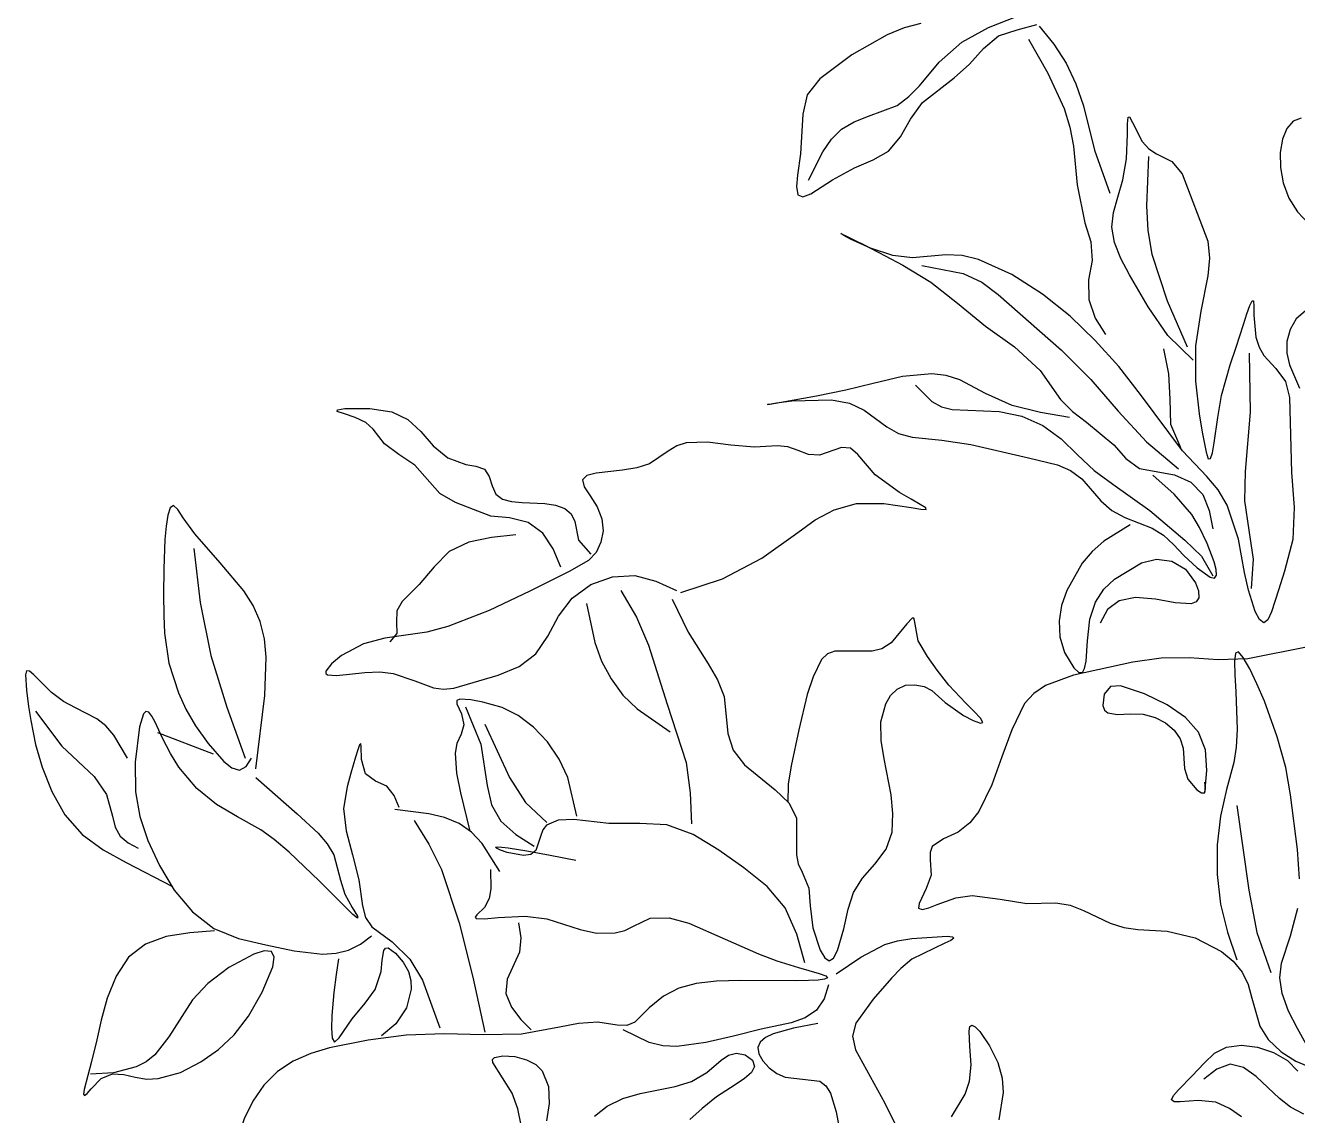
# Model space of a CAD drawing. Extents: x 550 to 4447, y 4707 to 9069.
# Drawn here: x 2002.1 to 2118.9, y 7140.2 to 7240.4 of the extents above; entities that cross this region are included whole.
import ezdxf

# ---------------------------------------------------------------- set-up
doc = ezdxf.new("R2010")
doc.units = 0
doc.header["$MEASUREMENT"] = 0
doc.layers.get('0').update_dxf_attribs({"linetype": 'CONTINUOUS'})
doc.layers.add('3', color=3, linetype='CONTINUOUS')
doc.layers.add('7', color=7, linetype='CONTINUOUS')
doc.styles.add('STYLE1', font='syastro.shx')

# ---------------------------------------------------------------- blocks, each defined once
blk = doc.blocks.new('010')
at = {"layer": '3', "extrusion": (0, 0, -1)}
for p, q in [((4841.38, 4199.54), (4839.96, 4197.71)), ((4853.18, 4196.85), (4856.83, 4199.66)), ((4867.55, 4200.22), (4869.43, 4196.15)), ((4851.63, 4197.51), (4852.82, 4198.76)), ((4870.8, 4198.96), (4871.67, 4196.46)), ((4839.96, 4197.71), (4839.43, 4195.49)), ((4850.26, 4196.51), (4851.63, 4197.51)), ((4851.81, 4194.94), (4853.18, 4196.85)), ((4839.43, 4195.49), (4839.19, 4190.94)), ((4845.35, 4194.63), (4846.98, 4195.25)), ((4846.98, 4195.25), (4850.26, 4196.51)), ((4869.43, 4196.15), (4870.1, 4194.02)), ((4871.67, 4196.46), (4872.92, 4191.36)), ((4876.78, 4195.14), (4876.95, 4195.2)), ((4876.95, 4195.2), (4877.27, 4194.55)), ((4842.72, 4192.61), (4843.9, 4193.78)), ((4843.9, 4193.78), (4845.35, 4194.63)), ((4850.64, 4192.88), (4851.81, 4194.94)), ((4870.1, 4194.02), (4870.5, 4191.84)), ((4876.71, 4193.2), (4876.72, 4194.39)), ((4876.72, 4194.39), (4876.78, 4195.14)), ((4877.27, 4194.55), (4878.38, 4192.37)), ((4841.73, 4191.19), (4842.72, 4192.61)), ((4849.29, 4191.24), (4850.64, 4192.88)), ((4876.61, 4190.37), (4876.71, 4193.2)), ((4878.38, 4192.37), (4879.17, 4191.52)), ((4839.19, 4190.94), (4838.83, 4188.51)), ((4840.11, 4187.92), (4841.73, 4191.19)), ((4847.53, 4190.24), (4849.29, 4191.24)), ((4870.5, 4191.84), (4870.94, 4187.4)), ((4872.92, 4191.36), (4874.68, 4186.42)), ((4879.17, 4191.52), (4880.06, 4190.94)), ((4880.06, 4190.94), (4881.79, 4190.05)), ((4842.86, 4187.97), (4845.36, 4189.34)), ((4845.36, 4189.34), (4847.53, 4190.24)), ((4876.19, 4187.95), (4876.61, 4190.37)), ((4881.79, 4190.05), (4882.98, 4188.64)), ((4838.83, 4188.51), (4838.71, 4187.18)), ((4840.38, 4186.36), (4842.86, 4187.97)), ((4875.61, 4185.95), (4876.19, 4187.95)), ((4882.98, 4188.64), (4885.95, 4180.92)), ((4838.71, 4187.18), (4838.86, 4186.23)), ((4870.94, 4187.4), (4871.8, 4183.01)), ((4838.86, 4186.23), (4839.44, 4185.99)), ((4839.44, 4185.99), (4840.38, 4186.36)), ((4875.11, 4184.2), (4875.61, 4185.95)), ((4874.92, 4182.53), (4875.11, 4184.2)), ((4871.8, 4183.01), (4872.5, 4180.85)), ((4875.21, 4180.77), (4874.92, 4182.53)), ((4844.17, 4181.55), (4843.79, 4181.78)), ((4843.79, 4181.78), (4843.89, 4181.76)), ((4843.89, 4181.76), (4844.46, 4181.49)), ((4844.93, 4181.15), (4844.17, 4181.55)), ((4844.46, 4181.49), (4845.36, 4181.04)), ((4847.21, 4180.1), (4844.93, 4181.15)), ((4845.36, 4181.04), (4846.48, 4180.48)), ((4872.5, 4180.85), (4872.67, 4178.68)), ((4875.95, 4178.93), (4875.21, 4180.77)), ((4885.95, 4180.92), (4886.13, 4178.97)), ((4846.48, 4180.48), (4848.88, 4179.25)), ((4849.78, 4179.26), (4847.21, 4180.1)), ((4848.88, 4179.25), (4850.92, 4178.18)), ((4852.04, 4179.02), (4849.78, 4179.26)), ((4855.87, 4179.34), (4852.04, 4179.02)), ((4857.72, 4179.27), (4855.87, 4179.34)), ((4859.62, 4178.82), (4857.72, 4179.27)), ((4850.92, 4178.18), (4854.15, 4176.22)), ((4853.1, 4178.12), (4857.86, 4177.21)), ((4863.42, 4177.11), (4859.62, 4178.82)), ((4872.67, 4178.68), (4872.24, 4176.48)), ((4876.94, 4177.05), (4875.95, 4178.93)), ((4886.13, 4178.97), (4885.94, 4176.93)), ((4854.15, 4176.22), (4857.18, 4173.79)), ((4857.86, 4177.21), (4859.99, 4176.23)), ((4859.99, 4176.23), (4861.88, 4174.8)), ((4866.96, 4174.82), (4863.42, 4177.11)), ((4872.24, 4176.48), (4872.29, 4174.22)), ((4879.09, 4173.37), (4876.94, 4177.05)), ((4885.94, 4176.93), (4885.12, 4172.88)), ((4861.88, 4174.8), (4869.12, 4168.4)), ((4870.13, 4172.29), (4866.96, 4174.82)), ((4857.18, 4173.79), (4860.41, 4171.17)), ((4872.29, 4174.22), (4873, 4172.09)), ((4881.34, 4170.08), (4879.09, 4173.37)), ((4890.41, 4172.57), (4890.76, 4173.53)), ((4890.76, 4173.53), (4891.02, 4174.08)), ((4891.02, 4174.08), (4891.17, 4174.06)), ((4891.17, 4174.06), (4891.22, 4173.45)), ((4891.22, 4173.45), (4891.23, 4172.43)), ((4873.02, 4169.52), (4870.13, 4172.29)), ((4873, 4172.09), (4874.19, 4170.21)), ((4885.12, 4172.88), (4884.52, 4168.91)), ((4890.01, 4171.35), (4890.41, 4172.57)), ((4891.23, 4172.43), (4891.45, 4169.88)), ((4860.41, 4171.17), (4863.74, 4168.77)), ((4889.18, 4168.76), (4890.01, 4171.35)), ((4875.7, 4166.52), (4873.02, 4169.52)), ((4884.26, 4167.26), (4881.34, 4170.08)), ((4884.52, 4168.91), (4884.5, 4164.86)), ((4891.45, 4169.88), (4891.82, 4168.74)), ((4863.74, 4168.77), (4866.67, 4166.07)), ((4869.12, 4168.4), (4872.49, 4165.03)), ((4880.85, 4168.54), (4881.4, 4165.69)), ((4888.49, 4166.73), (4889.18, 4168.76)), ((4890.67, 4168.05), (4890.78, 4161.27)), ((4891.82, 4168.74), (4892.38, 4167.81)), ((4892.38, 4167.81), (4893.73, 4166.31)), ((4866.67, 4166.07), (4869.01, 4162.76)), ((4878.19, 4163.32), (4875.7, 4166.52)), ((4887.49, 4163.19), (4888.49, 4166.73)), ((4893.73, 4166.31), (4894.83, 4164.82)), ((4847.5, 4164.59), (4844.38, 4163.8)), ((4850.87, 4165.39), (4847.5, 4164.59)), ((4854.27, 4165.7), (4850.87, 4165.39)), ((4855.91, 4165.51), (4854.27, 4165.7)), ((4857.46, 4165.01), (4855.91, 4165.51)), ((4860.42, 4163.43), (4857.46, 4165.01)), ((4872.49, 4165.03), (4875.64, 4161.39)), ((4881.4, 4165.69), (4881.58, 4162.79)), ((4884.5, 4164.86), (4884.92, 4161.08)), ((4894.83, 4164.82), (4895.31, 4162.98)), ((4841, 4163.13), (4836.96, 4162.4)), ((4844.38, 4163.8), (4841, 4163.13)), ((4863.48, 4162.07), (4860.42, 4163.43)), ((4883.04, 4156.85), (4878.19, 4163.32)), ((4887.07, 4160.68), (4887.49, 4163.19)), ((4835.39, 4162.15), (4835.46, 4162.19)), ((4835.65, 4162.18), (4835.39, 4162.15)), ((4835.46, 4162.19), (4835.81, 4162.26)), ((4836.96, 4162.4), (4835.65, 4162.18)), ((4835.81, 4162.26), (4836.41, 4162.37)), ((4836.41, 4162.37), (4838.17, 4162.6)), ((4838.17, 4162.6), (4842.72, 4162.7)), ((4842.72, 4162.7), (4844.82, 4162.31)), ((4844.82, 4162.31), (4846.48, 4161.53)), ((4866.72, 4161.24), (4863.48, 4162.07)), ((4869.01, 4162.76), (4870.4, 4161.35)), ((4881.58, 4162.79), (4881.64, 4159.91)), ((4895.31, 4162.98), (4895.52, 4154.38)), ((4846.48, 4161.53), (4849.1, 4159.59)), ((4870.04, 4160.68), (4866.72, 4161.24)), ((4870.4, 4161.35), (4872, 4160.13)), ((4872, 4160.13), (4875.15, 4157.52)), ((4875.64, 4161.39), (4878.9, 4157.87)), ((4884.92, 4161.08), (4885.28, 4159)), ((4886.66, 4157.78), (4887.07, 4160.68)), ((4890.78, 4161.27), (4890.21, 4154.49)), ((4849.1, 4159.59), (4850.44, 4158.84)), ((4850.44, 4158.84), (4851.99, 4158.42)), ((4881.64, 4159.91), (4882.81, 4157.24)), ((4885.28, 4159), (4885.75, 4156.68)), ((4851.99, 4158.42), (4855.4, 4158.09)), ((4855.4, 4158.09), (4858.74, 4157.57)), ((4858.74, 4157.57), (4865.33, 4156.04)), ((4875.15, 4157.52), (4876.52, 4155.95)), ((4878.9, 4157.87), (4882.57, 4154.79)), ((4886.45, 4156.63), (4886.66, 4157.78)), ((4865.33, 4156.04), (4868.66, 4155.24)), ((4876.52, 4155.95), (4878.09, 4154.83)), ((4885.83, 4153.91), (4883.04, 4156.85)), ((4885.75, 4156.68), (4885.99, 4155.93)), ((4885.99, 4155.93), (4886.23, 4155.95)), ((4886.23, 4155.95), (4886.45, 4156.63)), ((4868.66, 4155.24), (4870.16, 4154.58)), ((4870.16, 4154.58), (4871.47, 4153.63)), ((4878.09, 4154.83), (4882.1, 4154.11)), ((4890.21, 4154.49), (4890.14, 4151.12)), ((4895.52, 4154.38), (4895.85, 4150.34)), ((4871.47, 4153.63), (4873.66, 4151.1)), ((4882.08, 4151.89), (4879.62, 4154.05)), ((4882.1, 4154.11), (4884, 4153.27)), ((4884, 4153.27), (4885.37, 4151.84)), ((4887.12, 4152.36), (4885.83, 4153.91)), ((4884.08, 4149.54), (4882.08, 4151.89)), ((4885.37, 4151.84), (4886.1, 4149.98)), ((4888.16, 4150.61), (4887.12, 4152.36)), ((4873.66, 4151.1), (4874.9, 4149.98)), ((4874.9, 4149.98), (4876.4, 4149.19)), ((4886.1, 4149.98), (4886.5, 4147.91)), ((4889.46, 4146.69), (4888.16, 4150.61)), ((4890.14, 4151.12), (4890.64, 4147.75)), ((4895.85, 4150.34), (4895.7, 4146.66)), ((4876.4, 4149.19), (4879.55, 4147.96)), ((4884.97, 4148.05), (4884.08, 4149.54)), ((4879.55, 4147.96), (4880.85, 4147.16)), ((4880.85, 4147.16), (4881.98, 4146.1)), ((4885.86, 4146.2), (4884.97, 4148.05)), ((4890.64, 4147.75), (4891.14, 4144.4)), ((4881.98, 4146.1), (4883.19, 4144.82)), ((4886.66, 4144.12), (4885.86, 4146.2)), ((4890.15, 4142.88), (4889.46, 4146.69)), ((4895.7, 4146.66), (4894.74, 4143.03)), ((4883.19, 4144.82), (4884.71, 4143.4)), ((4886.89, 4143.22), (4886.66, 4144.12)), ((4891.14, 4144.4), (4890.92, 4141.03)), ((4884.71, 4143.4), (4886.21, 4142.35)), ((4886.93, 4142.56), (4886.89, 4143.22)), ((4890.59, 4140.84), (4890.15, 4142.88)), ((4894.74, 4143.03), (4894.04, 4140.85)), ((4886.21, 4142.35), (4886.71, 4142.25)), ((4886.71, 4142.25), (4886.93, 4142.56)), ((4891.38, 4138.41), (4890.59, 4140.84)), ((4894.04, 4140.85), (4893.25, 4138.38)), ((4891.87, 4137.48), (4891.38, 4138.41)), ((4893.25, 4138.38), (4892.82, 4137.45)), ((4892.36, 4137.1), (4891.87, 4137.48)), ((4892.82, 4137.45), (4892.36, 4137.1)), ((4763.76, 4126.64), (4763.3, 4125.18)), ((4764.04, 4126.94), (4763.76, 4126.64)), ((4764.37, 4126.85), (4764.04, 4126.94)), ((4764.72, 4126.4), (4764.37, 4126.85)), ((4800.73, 4127.45), (4802.48, 4123.16)), ((4763.3, 4125.18), (4762.79, 4121.1)), ((4765.1, 4125.69), (4764.72, 4126.4)), ((4765.94, 4123.87), (4765.1, 4125.69)), ((4766.85, 4122.09), (4765.94, 4123.87)), ((4802.48, 4123.16), (4803.21, 4118.44)), ((4762.79, 4121.1), (4762.83, 4117.72)), ((4767.82, 4120.55), (4766.85, 4122.09)), ((4769.9, 4118.08), (4767.82, 4120.55)), ((4776.66, 4119.34), (4781.39, 4115.19)), ((4772.16, 4116.26), (4769.9, 4118.08)), ((4803.21, 4118.44), (4803.7, 4116.2)), ((4762.83, 4117.72), (4763.34, 4114.86)), ((4763.34, 4114.86), (4764.27, 4112.13)), ((4774.57, 4114.85), (4772.16, 4116.26)), ((4777.23, 4113.34), (4774.57, 4114.85)), ((4781.39, 4115.19), (4783.81, 4112.96)), ((4803.7, 4116.2), (4804.79, 4114.32)), ((4794.84, 4114.43), (4796.53, 4111.68)), ((4804.79, 4114.32), (4806.52, 4112.81)), ((4764.27, 4112.13), (4765.6, 4109.25)), ((4778.78, 4112.22), (4777.23, 4113.34)), ((4780.47, 4110.78), (4778.78, 4112.22)), ((4783.81, 4112.96), (4784.84, 4111.75)), ((4806.52, 4112.81), (4808.59, 4111.48)), ((4783.93, 4107.48), (4780.47, 4110.78)), ((4784.84, 4111.75), (4785.63, 4110.46)), ((4796.53, 4111.68), (4797.96, 4108.8)), ((4765.6, 4109.25), (4767.3, 4106.43)), ((4785.63, 4110.46), (4786.39, 4107.55)), ((4786.39, 4107.55), (4786.88, 4105.96)), ((4797.96, 4108.8), (4799.99, 4102.67)), ((4767.3, 4106.43), (4769.38, 4103.92)), ((4785.5, 4105.9), (4783.93, 4107.48)), ((4786.82, 4104.57), (4785.5, 4105.9)), ((4786.88, 4105.96), (4787.7, 4104.44)), ((4769.38, 4103.92), (4771.84, 4102)), ((4787.79, 4103.62), (4786.82, 4104.57)), ((4787.7, 4104.44), (4788.31, 4103.43)), ((4788.32, 4103.19), (4787.79, 4103.62)), ((4788.31, 4103.43), (4788.32, 4103.19)), ((4771.84, 4102), (4774.68, 4100.86)), ((4799.99, 4102.67), (4801.58, 4096.41)), ((4806.79, 4102.66), (4807.08, 4100.96)), ((4774.68, 4100.86), (4777.8, 4100.15)), ((4788.66, 4100.22), (4789.92, 4101.17)), ((4807.08, 4100.96), (4806.93, 4099.31)), ((4777.8, 4100.15), (4781.07, 4099.44)), ((4781.07, 4099.44), (4784.31, 4099.07)), ((4784.31, 4099.07), (4785.86, 4099.17)), ((4785.86, 4099.17), (4787.31, 4099.53)), ((4787.31, 4099.53), (4788.66, 4100.22)), ((4806.93, 4099.31), (4805.5, 4096.18)), ((4801.58, 4096.41), (4802.94, 4090.11)), ((4805.5, 4096.18), (4805.36, 4094.57)), ((4805.36, 4094.57), (4805.99, 4092.97)), ((4842.4, 4095.54), (4841.88, 4093.93)), ((4805.99, 4092.97), (4807.06, 4091.55)), ((4841.88, 4093.93), (4841.03, 4092.63)), ((4807.06, 4091.55), (4808.26, 4090.38)), ((4839.72, 4091.76), (4838.12, 4091.19)), ((4841.03, 4092.63), (4839.72, 4091.76)), ((4821.8, 4088.94), (4818.82, 4090.38)), ((4834.68, 4090.45), (4831.49, 4089.67)), ((4838.12, 4091.19), (4834.68, 4090.45)), ((4823.37, 4088.55), (4821.8, 4088.94)), ((4828.31, 4088.91), (4825, 4088.46)), ((4831.49, 4089.67), (4828.31, 4088.91)), ((4825, 4088.46), (4823.37, 4088.55))]:
    blk.add_line(p, q, dxfattribs=at)
at = {"layer": '3'}
for p, q in [((4879.13, 4190.65), (4878.9, 4184.96)), ((4878.9, 4184.96), (4879.06, 4182.16)), ((4879.06, 4182.16), (4879.52, 4179.41)), ((4879.52, 4179.41), (4881.25, 4174.05)), ((4881.25, 4174.05), (4883.55, 4168.79)), ((4852.36, 4164.37), (4854.27, 4162.51)), ((4785.99, 4161.37), (4786.02, 4161.57)), ((4786.02, 4161.57), (4786.87, 4161.7)), ((4786.87, 4161.7), (4789.73, 4161.71)), ((4789.73, 4161.71), (4792.27, 4161.31)), ((4854.27, 4162.51), (4855.36, 4161.91)), ((4855.36, 4161.91), (4856.57, 4161.59)), ((4856.57, 4161.59), (4861.98, 4161.37)), ((4786.82, 4161.09), (4785.99, 4161.37)), ((4788.06, 4160.68), (4786.82, 4161.09)), ((4789.27, 4160.1), (4788.06, 4160.68)), ((4792.27, 4161.31), (4794.11, 4160.45)), ((4794.11, 4160.45), (4795.6, 4159.07)), ((4861.98, 4161.37), (4864.6, 4160.81)), ((4864.6, 4160.81), (4867, 4159.75)), ((4790.14, 4159.34), (4789.27, 4160.1)), ((4791.41, 4157.66), (4790.14, 4159.34)), ((4795.6, 4159.07), (4797.03, 4157.43)), ((4867, 4159.75), (4869.09, 4158.21)), ((4793.07, 4156.41), (4791.41, 4157.66)), ((4797.03, 4157.43), (4798.7, 4156.06)), ((4824.97, 4157.41), (4823.98, 4156.8)), ((4826.06, 4157.76), (4824.97, 4157.41)), ((4828.51, 4157.84), (4826.06, 4157.76)), ((4831.17, 4157.51), (4828.51, 4157.84)), ((4833.88, 4157.26), (4831.17, 4157.51)), ((4836.49, 4157.41), (4833.88, 4157.26)), ((4837.72, 4157.32), (4836.49, 4157.41)), ((4838.92, 4156.89), (4837.72, 4157.32)), ((4843.89, 4157.22), (4841.36, 4156.34)), ((4844.92, 4157.16), (4843.89, 4157.22)), ((4869.09, 4158.21), (4870.98, 4156.38)), ((4794.9, 4155.2), (4793.07, 4156.41)), ((4798.7, 4156.06), (4800.77, 4155.28)), ((4823.98, 4156.8), (4821.83, 4155.34)), ((4840.11, 4156.41), (4838.92, 4156.89)), ((4841.36, 4156.34), (4840.11, 4156.41)), ((4845.77, 4156.41), (4844.92, 4157.16)), ((4847.76, 4154.09), (4845.77, 4156.41)), ((4870.98, 4156.38), (4872.9, 4154.58)), ((4797.76, 4151.94), (4794.9, 4155.2)), ((4800.77, 4155.28), (4801.92, 4155.09)), ((4801.92, 4155.09), (4802.9, 4154.73)), ((4802.9, 4154.73), (4803.46, 4153.91)), ((4815.71, 4154.28), (4814.65, 4154)), ((4818.76, 4154.62), (4815.71, 4154.28)), ((4820.38, 4154.88), (4818.76, 4154.62)), ((4821.83, 4155.34), (4820.38, 4154.88)), ((4872.9, 4154.58), (4875.01, 4153.02)), ((4803.46, 4153.91), (4803.79, 4152.82)), ((4803.79, 4152.82), (4804.22, 4151.87)), ((4814.65, 4154), (4814.15, 4153.52)), ((4814.15, 4153.52), (4814.34, 4152.73)), ((4850.54, 4152.08), (4847.76, 4154.09)), ((4875.01, 4153.02), (4879.26, 4149.98)), ((4799.58, 4150.91), (4797.76, 4151.94)), ((4804.22, 4151.87), (4804.99, 4151.3)), ((4814.34, 4152.73), (4815.04, 4151.67)), ((4815.04, 4151.67), (4815.84, 4150.42)), ((4851.87, 4151.3), (4850.54, 4152.08)), ((4766.82, 4150.31), (4766.54, 4149.47)), ((4767.2, 4150.57), (4766.82, 4150.31)), ((4767.71, 4150.12), (4767.2, 4150.57)), ((4768.32, 4149.16), (4767.71, 4150.12)), ((4801.63, 4150.13), (4799.58, 4150.91)), ((4803.63, 4149.34), (4801.63, 4150.13)), ((4804.99, 4151.3), (4806.02, 4151.02)), ((4806.02, 4151.02), (4807.23, 4150.92)), ((4807.23, 4150.92), (4809.84, 4150.79)), ((4809.84, 4150.79), (4811.06, 4150.6)), ((4811.06, 4150.6), (4812.11, 4150.23)), ((4812.11, 4150.23), (4812.87, 4149.63)), ((4815.84, 4150.42), (4816.38, 4149.06)), ((4840.85, 4148.91), (4843.03, 4150.09)), ((4843.03, 4150.09), (4845.6, 4150.79)), ((4845.6, 4150.79), (4848.75, 4150.79)), ((4848.75, 4150.79), (4851.87, 4150.35)), ((4852.93, 4150.7), (4851.87, 4151.3)), ((4851.87, 4150.35), (4853, 4150.17)), ((4853.57, 4150.3), (4852.93, 4150.7)), ((4853, 4150.17), (4853.62, 4150.13)), ((4853.62, 4150.13), (4853.57, 4150.3)), ((4879.26, 4149.98), (4883.29, 4146.58)), ((4766.54, 4149.47), (4766.35, 4148.21)), ((4769.67, 4147.32), (4768.32, 4149.16)), ((4805.78, 4149.16), (4803.63, 4149.34)), ((4807.91, 4148.63), (4805.78, 4149.16)), ((4809.6, 4147.41), (4807.91, 4148.63)), ((4812.87, 4149.63), (4813.27, 4148.75)), ((4813.27, 4148.75), (4813.68, 4146.61)), ((4816.38, 4149.06), (4816.51, 4147.67)), ((4838.86, 4147.46), (4840.85, 4148.91)), ((4766.35, 4148.21), (4766.22, 4146.67)), ((4772.58, 4143.98), (4769.67, 4147.32)), ((4806.52, 4147.2), (4803.71, 4146.9)), ((4810.77, 4145.61), (4809.6, 4147.41)), ((4816.51, 4147.67), (4816.27, 4146.36)), ((4834.75, 4144.53), (4838.86, 4147.46)), ((4877.03, 4148.36), (4874.01, 4146.48)), ((4766.22, 4146.67), (4766.11, 4143.31)), ((4769.54, 4145.63), (4770.27, 4139.45)), ((4801.09, 4146.35), (4798.85, 4145.29)), ((4803.71, 4146.9), (4801.09, 4146.35)), ((4811.68, 4143.51), (4810.77, 4145.61)), ((4813.68, 4146.61), (4815.11, 4144.99)), ((4816.27, 4146.36), (4815.71, 4145.19)), ((4874.01, 4146.48), (4872.67, 4145.31)), ((4883.29, 4146.58), (4885.2, 4144.76)), ((4798.85, 4145.29), (4797.13, 4143.54)), ((4814.85, 4144.27), (4812.63, 4143.01)), ((4815.71, 4145.19), (4814.85, 4144.27)), ((4830.24, 4142.17), (4834.75, 4144.53)), ((4872.67, 4145.31), (4871.51, 4143.96)), ((4878.31, 4143.98), (4880.03, 4144.42)), ((4880.03, 4144.42), (4881.79, 4144.19)), ((4881.79, 4144.19), (4883.38, 4143.26)), ((4885.2, 4144.76), (4886.5, 4142.5)), ((4766.11, 4143.31), (4766.06, 4140.37)), ((4775.28, 4140.77), (4772.58, 4143.98)), ((4797.13, 4143.54), (4795.41, 4141.49)), ((4812.63, 4143.01), (4808.1, 4140.74)), ((4871.51, 4143.96), (4869.73, 4140.82)), ((4875.22, 4142.11), (4878.31, 4143.98)), ((4883.38, 4143.26), (4884.53, 4141.71)), ((4795.41, 4141.49), (4793.44, 4139.56)), ((4812.96, 4139.93), (4815.1, 4141.49)), ((4815.1, 4141.49), (4817.59, 4142.39)), ((4817.59, 4142.39), (4820.16, 4142.52)), ((4820.16, 4142.52), (4822.59, 4141.88)), ((4822.59, 4141.88), (4824.94, 4140.81)), ((4825.43, 4140.57), (4830.24, 4142.17)), ((4873.98, 4140.95), (4875.22, 4142.11)), ((4884.53, 4141.71), (4884.85, 4140.78)), ((4766.06, 4140.37), (4766.08, 4137.96)), ((4776.36, 4139.08), (4775.28, 4140.77)), ((4808.1, 4140.74), (4803.46, 4138.51)), ((4811.4, 4137.85), (4812.96, 4139.93)), ((4869.73, 4140.82), (4869.14, 4139.1)), ((4873.03, 4139.47), (4873.98, 4140.95)), ((4877.64, 4140.02), (4875.76, 4139.64)), ((4879.91, 4139.81), (4877.64, 4140.02)), ((4882.19, 4139.39), (4879.91, 4139.81)), ((4884.89, 4139.99), (4884.59, 4139.5)), ((4884.85, 4140.78), (4884.89, 4139.99)), ((4770.27, 4139.45), (4771.5, 4133.37)), ((4777.16, 4137.25), (4776.36, 4139.08)), ((4792.86, 4138.47), (4792.82, 4137.17)), ((4793.44, 4139.56), (4792.86, 4138.47)), ((4803.46, 4138.51), (4798.69, 4136.67)), ((4814.62, 4139.34), (4815.56, 4134.86)), ((4869.14, 4139.1), (4868.85, 4137.32)), ((4872.4, 4137.52), (4873.03, 4139.47)), ((4874.4, 4138.64), (4873.59, 4137.06)), ((4875.76, 4139.64), (4874.4, 4138.64)), ((4884.01, 4139.28), (4882.19, 4139.39)), ((4884.59, 4139.5), (4884.01, 4139.28)), ((4766.08, 4137.96), (4766.18, 4135.93)), ((4777.64, 4135.27), (4777.16, 4137.25)), ((4792.82, 4137.17), (4792.85, 4135.87)), ((4810.18, 4135.56), (4811.4, 4137.85)), ((4868.85, 4137.32), (4868.94, 4135.5)), ((4872.13, 4135.05), (4872.4, 4137.52)), ((4766.18, 4135.93), (4766.69, 4132.49)), ((4791.45, 4135.36), (4789, 4134.71)), ((4793.87, 4135.68), (4791.45, 4135.36)), ((4792.85, 4135.87), (4792.03, 4134.92)), ((4796.28, 4136.05), (4793.87, 4135.68)), ((4798.69, 4136.67), (4796.28, 4136.05)), ((4808.81, 4133.53), (4810.18, 4135.56)), ((4868.94, 4135.5), (4869.49, 4133.68)), ((4777.85, 4133.16), (4777.64, 4135.27)), ((4789, 4134.71), (4786.51, 4133.36)), ((4815.56, 4134.86), (4816.34, 4132.7)), ((4871.95, 4132.72), (4872.13, 4135.05)), ((4766.69, 4132.49), (4767.77, 4129.05)), ((4771.5, 4133.37), (4773.32, 4127.43)), ((4777.7, 4128.78), (4777.85, 4133.16)), ((4785.35, 4132.39), (4784.68, 4131.54)), ((4786.51, 4133.36), (4785.35, 4132.39)), ((4806.87, 4132.09), (4808.81, 4133.53)), ((4816.34, 4132.7), (4817.43, 4130.66)), ((4869.49, 4133.68), (4870.56, 4131.95)), ((4871.79, 4131.88), (4871.95, 4132.72)), ((4889.1, 4133.62), (4888.99, 4132.68)), ((4888.99, 4132.68), (4889.03, 4131.14)), ((4889.44, 4133.77), (4889.1, 4133.62)), ((4890, 4133.12), (4889.44, 4133.77)), ((4890.74, 4131.84), (4890, 4133.12)), ((4750.35, 4131.6), (4750.21, 4131.14)), ((4750.21, 4131.14), (4750.33, 4129.37)), ((4750.68, 4131.57), (4750.35, 4131.6)), ((4751.19, 4131.15), (4750.68, 4131.57)), ((4751.82, 4130.49), (4751.19, 4131.15)), ((4784.68, 4131.54), (4784.68, 4131.27)), ((4784.68, 4131.27), (4784.9, 4131.12)), ((4784.9, 4131.12), (4785.89, 4131.07)), ((4785.89, 4131.07), (4787.4, 4131.22)), ((4787.4, 4131.22), (4789.16, 4131.41)), ((4789.16, 4131.41), (4790.9, 4131.47)), ((4790.9, 4131.47), (4792.42, 4131.29)), ((4792.42, 4131.29), (4794.91, 4130.45)), ((4799.37, 4129.6), (4804.48, 4131.11)), ((4804.48, 4131.11), (4806.87, 4132.09)), ((4870.56, 4131.95), (4871.12, 4131.42)), ((4871.12, 4131.42), (4871.53, 4131.41)), ((4871.53, 4131.41), (4871.79, 4131.88)), ((4889.03, 4131.14), (4889.15, 4129.2)), ((4891.56, 4130.11), (4890.74, 4131.84)), ((4753.21, 4129.1), (4751.82, 4130.49)), ((4794.91, 4130.45), (4797.07, 4129.65)), ((4797.07, 4129.65), (4798.19, 4129.5)), ((4798.19, 4129.5), (4799.37, 4129.6)), ((4817.43, 4130.66), (4818.8, 4128.81)), ((4874.75, 4129.78), (4874.03, 4128.92)), ((4875.89, 4129.89), (4874.75, 4129.78)), ((4878.68, 4128.94), (4875.89, 4129.89)), ((4892.42, 4128.1), (4891.56, 4130.11)), ((4750.33, 4129.37), (4750.58, 4127.5)), ((4754.6, 4128.08), (4753.21, 4129.1)), ((4755.94, 4127.33), (4754.6, 4128.08)), ((4767.77, 4129.05), (4768.62, 4127.2)), ((4776.66, 4120.33), (4777.7, 4128.78)), ((4800.06, 4128.34), (4799.74, 4128.17)), ((4799.74, 4128.17), (4799.74, 4127.79)), ((4801.34, 4128.25), (4800.06, 4128.34)), ((4802.71, 4127.99), (4801.34, 4128.25)), ((4804.92, 4127.39), (4802.71, 4127.99)), ((4818.8, 4128.81), (4820.44, 4127.23)), ((4874.03, 4128.92), (4873.89, 4127.62)), ((4881.25, 4127.68), (4878.68, 4128.94)), ((4889.15, 4129.2), (4889.31, 4124.86)), ((4893.91, 4124), (4892.42, 4128.1)), ((4750.58, 4127.5), (4750.82, 4125.89)), ((4751.37, 4126.96), (4754.39, 4122.95)), ((4758.39, 4126.07), (4755.94, 4127.33)), ((4768.62, 4127.2), (4769.74, 4125.27)), ((4773.32, 4127.43), (4775.44, 4121.56)), ((4799.74, 4127.79), (4800.25, 4126.64)), ((4800.25, 4126.64), (4800.52, 4125.4)), ((4806.77, 4126.48), (4804.92, 4127.39)), ((4820.44, 4127.23), (4824.2, 4124.6)), ((4873.89, 4127.62), (4874.08, 4127.09)), ((4874.08, 4127.09), (4874.44, 4126.77)), ((4874.44, 4126.77), (4875.57, 4126.59)), ((4875.57, 4126.59), (4877.01, 4126.67)), ((4877.01, 4126.67), (4878.5, 4126.61)), ((4878.5, 4126.61), (4879.87, 4126.25)), ((4883.36, 4126.24), (4881.25, 4127.68)), ((4750.82, 4125.89), (4751.36, 4123.14)), ((4759.44, 4125.27), (4758.39, 4126.07)), ((4760.35, 4124.21), (4759.44, 4125.27)), ((4769.74, 4125.27), (4771.19, 4123.24)), ((4800.52, 4125.4), (4800.21, 4124.31)), ((4802.94, 4125.49), (4805.78, 4119.35)), ((4808.52, 4125.14), (4806.77, 4126.48)), ((4810.13, 4123.43), (4808.52, 4125.14)), ((4879.87, 4126.25), (4881.08, 4125.62)), ((4881.08, 4125.62), (4882.06, 4124.78)), ((4884.87, 4124.54), (4883.36, 4126.24)), ((4761.93, 4121.56), (4760.35, 4124.21)), ((4765.37, 4124.5), (4771.75, 4122.05)), ((4800.21, 4124.31), (4799.74, 4123.26)), ((4882.06, 4124.78), (4882.76, 4123.79)), ((4882.76, 4123.79), (4883.12, 4122.71)), ((4885.68, 4122.51), (4884.87, 4124.54)), ((4889.31, 4124.86), (4889.2, 4122.84)), ((4894.87, 4120.48), (4893.91, 4124)), ((4751.36, 4123.14), (4752.12, 4120.53)), ((4754.39, 4122.95), (4758.12, 4119.45)), ((4771.19, 4123.24), (4772.97, 4121.2)), ((4788.36, 4122.51), (4788.1, 4121.67)), ((4788.57, 4123.09), (4788.36, 4122.51)), ((4788.7, 4123.27), (4788.57, 4123.09)), ((4788.74, 4122.96), (4788.7, 4123.27)), ((4788.78, 4121.41), (4788.74, 4122.96)), ((4799.74, 4123.26), (4799.52, 4122.16)), ((4799.52, 4122.16), (4799.7, 4119.86)), ((4811.47, 4121.46), (4810.13, 4123.43)), ((4883.12, 4122.71), (4883.24, 4120.39)), ((4885.81, 4120.14), (4885.68, 4122.51)), ((4889.2, 4122.84), (4888.91, 4121.08)), ((4772.97, 4121.2), (4773.91, 4120.46)), ((4775.53, 4120.62), (4776.17, 4121.56)), ((4788.1, 4121.67), (4787.57, 4119.83)), ((4789.23, 4119.76), (4788.78, 4121.41)), ((4812.46, 4119.34), (4811.47, 4121.46)), ((4888.91, 4121.08), (4888.09, 4117.99)), ((4752.12, 4120.53), (4753.23, 4117.76)), ((4758.12, 4119.45), (4759.51, 4117.4)), ((4773.91, 4120.46), (4774.78, 4120.2)), ((4774.78, 4120.2), (4775.53, 4120.62)), ((4787.57, 4119.83), (4787.14, 4118.29)), ((4790.39, 4118.94), (4789.23, 4119.76)), ((4799.7, 4119.86), (4800.15, 4117.59)), ((4805.78, 4119.35), (4807.61, 4116.49)), ((4813.5, 4114.92), (4812.46, 4119.34)), ((4883.24, 4120.39), (4883.65, 4119.14)), ((4885.57, 4117.6), (4885.81, 4120.14)), ((4895.44, 4117.37), (4894.87, 4120.48)), ((4787.14, 4118.29), (4786.73, 4115.78)), ((4791.68, 4118.34), (4790.39, 4118.94)), ((4792.54, 4117.28), (4791.68, 4118.34)), ((4883.65, 4119.14), (4884.67, 4117.93)), ((4885.66, 4118.08), (4885.57, 4118.82)), ((4753.23, 4117.76), (4754.75, 4115.07)), ((4759.51, 4117.4), (4760.2, 4114.9)), ((4793.12, 4115.91), (4792.54, 4117.28)), ((4800.15, 4117.59), (4801.22, 4113.2)), ((4807.61, 4116.49), (4810.06, 4114.19)), ((4754.75, 4115.07), (4756.72, 4112.79)), ((4760.2, 4114.9), (4760.52, 4113.66)), ((4786.73, 4115.78), (4787.04, 4113.24)), ((4796.52, 4115.19), (4792.63, 4115.66)), ((4798.33, 4114.76), (4796.52, 4115.19)), ((4760.52, 4113.66), (4761.08, 4112.6)), ((4799.98, 4114.08), (4798.33, 4114.76)), ((4801.41, 4113.09), (4799.98, 4114.08)), ((4756.72, 4112.79), (4759.13, 4111.03)), ((4761.08, 4112.6), (4762, 4111.83)), ((4787.04, 4113.24), (4787.76, 4110.49)), ((4802.62, 4111.76), (4801.41, 4113.09)), ((4759.13, 4111.03), (4761.78, 4109.6)), ((4762, 4111.83), (4763.16, 4111.24)), ((4787.76, 4110.49), (4788.49, 4107.59)), ((4804.66, 4108.54), (4802.62, 4111.76)), ((4761.78, 4109.6), (4767.09, 4106.82)), ((4788.49, 4107.59), (4788.89, 4104.63)), ((4788.89, 4104.63), (4789.23, 4103.29)), ((4789.23, 4103.29), (4789.99, 4102.2)), ((4771.92, 4101.74), (4769.08, 4101.52)), ((4789.99, 4102.2), (4792.31, 4100.48)), ((4766.38, 4101.08), (4763.99, 4100.22)), ((4769.08, 4101.52), (4766.38, 4101.08)), ((4792.31, 4100.48), (4794.32, 4098.48)), ((4763.99, 4100.22), (4762.04, 4098.73)), ((4776.42, 4099.08), (4773.57, 4097.53)), ((4777.63, 4099.44), (4776.42, 4099.08)), ((4778.45, 4099.36), (4777.63, 4099.44)), ((4778.76, 4098.72), (4778.45, 4099.36)), ((4791.16, 4098.37), (4791.34, 4099.48)), ((4791.34, 4099.48), (4791.54, 4099.77)), ((4791.54, 4099.77), (4791.85, 4099.79)), ((4791.85, 4099.79), (4792.69, 4099.19)), ((4792.69, 4099.19), (4793.56, 4098.14)), ((4762.04, 4098.73), (4760.61, 4096.55)), ((4773.57, 4097.53), (4771.14, 4095.7)), ((4777.39, 4094.69), (4778.61, 4097.61)), ((4778.61, 4097.61), (4778.76, 4098.72)), ((4786.16, 4098.55), (4785.88, 4096.75)), ((4791.03, 4097.06), (4791.16, 4098.37)), ((4793.56, 4098.14), (4794.17, 4097.06)), ((4794.32, 4098.48), (4795.78, 4096.08)), ((4760.61, 4096.55), (4759.61, 4094.02)), ((4785.88, 4096.75), (4785.62, 4094.67)), ((4790.35, 4095.02), (4791.03, 4097.06)), ((4794.17, 4097.06), (4794.46, 4096.06)), ((4794.46, 4096.06), (4794.5, 4095.04)), ((4795.78, 4096.08), (4797.78, 4090.6)), ((4771.14, 4095.7), (4769.37, 4093.84)), ((4775.8, 4091.95), (4777.39, 4094.69)), ((4785.62, 4094.67), (4785.4, 4092.04)), ((4789.19, 4093.43), (4790.35, 4095.02)), ((4794.5, 4095.04), (4793.95, 4092.92)), ((4759.61, 4094.02), (4758.92, 4091.51)), ((4769.37, 4093.84), (4766.67, 4089.59)), ((4787.73, 4091.66), (4789.19, 4093.43)), ((4758.92, 4091.51), (4758.4, 4089.25)), ((4774.17, 4089.81), (4775.8, 4091.95)), ((4785.4, 4092.04), (4785.34, 4090.58)), ((4786.23, 4089.47), (4787.73, 4091.66)), ((4793.95, 4092.92), (4792.73, 4091.08)), ((4785.34, 4090.58), (4785.41, 4089.42)), ((4792.73, 4091.08), (4791.07, 4089.71)), ((4758.4, 4089.25), (4757.81, 4086.73)), ((4766.67, 4089.59), (4765.08, 4087.51)), ((4772.39, 4088.13), (4774.17, 4089.81)), ((4785.41, 4089.42), (4785.69, 4088.97)), ((4785.69, 4088.97), (4786.23, 4089.47)), ((4765.08, 4087.51), (4764.07, 4086.72)), ((4770.36, 4086.71), (4772.39, 4088.13)), ((4757.81, 4086.73), (4756.97, 4083.53)), ((4762.91, 4086.12), (4760.32, 4085.43)), ((4764.07, 4086.72), (4762.91, 4086.12)), ((4768.02, 4085.49), (4770.36, 4086.71)), ((4760.32, 4085.43), (4757.67, 4085.29)), ((4757.74, 4083.62), (4758.92, 4084.81)), ((4758.92, 4084.81), (4760.19, 4085.33)), ((4760.19, 4085.33), (4761.49, 4085.26)), ((4761.49, 4085.26), (4762.81, 4084.95)), ((4762.81, 4084.95), (4764.13, 4084.73)), ((4764.13, 4084.73), (4765.45, 4084.78)), ((4765.45, 4084.78), (4768.02, 4085.49)), ((4756.97, 4083.53), (4756.89, 4082.99)), ((4756.89, 4082.99), (4756.99, 4082.83)), ((4756.99, 4082.83), (4757.28, 4083.09)), ((4757.28, 4083.09), (4757.74, 4083.62))]:
    blk.add_line(p, q, dxfattribs=at)
for points in [[(4818.55, 4140.81), (4820.34, 4137.76), (4821.73, 4134.53), (4823.89, 4127.78), (4826.04, 4121.06), (4826.51, 4117.58), (4826.66, 4114.04)], [(4824.45, 4139.83), (4826.29, 4136.04), (4828.58, 4132.41), (4829.64, 4130.57), (4830.4, 4128.63), (4830.85, 4124.41), (4831.46, 4122.48), (4832.75, 4120.82), (4836.27, 4117.94), (4837.82, 4116.45), (4838.7, 4114.72), (4838.71, 4110.48), (4838.91, 4109.45), (4839.36, 4108.48), (4840.15, 4106.63), (4840.3, 4104.6), (4840.61, 4102.08), (4841.44, 4099.52), (4841.96, 4098.65), (4842.48, 4098.3), (4842.98, 4098.62), (4843.43, 4099.5), (4844.15, 4101.99), (4844.66, 4104.25), (4845.27, 4106.14), (4846.29, 4107.81), (4847.71, 4109.41), (4849, 4111.11), (4849.69, 4113.07), (4849.79, 4115.22), (4849.58, 4117.34), (4848.78, 4121.49), (4848.43, 4123.61), (4848.41, 4125.73), (4848.96, 4127.8), (4849.51, 4128.75), (4850.27, 4129.5), (4851.23, 4129.93), (4852.32, 4130), (4853.37, 4129.78), (4854.24, 4129.32), (4855.8, 4127.97), (4857.88, 4126.48), (4858.99, 4125.9), (4859.82, 4125.59), (4860.11, 4125.67), (4859.83, 4126.15), (4859.12, 4126.93), (4858.16, 4127.89), (4856.21, 4129.94), (4854.88, 4131.68), (4853.74, 4133.25), (4852.67, 4135.04), (4852.27, 4137.37), (4852.17, 4137.65), (4851.98, 4137.65), (4851.39, 4136.98), (4849.59, 4134.79), (4848.53, 4134.13), (4847.41, 4133.85), (4845.16, 4133.87), (4843.13, 4133.87), (4842.29, 4133.55), (4841.6, 4132.89), (4840.63, 4130.91), (4839.95, 4128.87), (4839, 4124.82), (4838.1, 4120.67), (4837.78, 4118.59), (4837.71, 4116.49)], [(4897.44, 4134.34), (4890.51, 4132.96), (4887.11, 4132.87), (4883.8, 4133.09), (4880.56, 4133.06), (4877.32, 4132.58), (4870.5, 4131.1), (4867.31, 4129.9), (4865.97, 4129), (4864.9, 4127.83), (4863.45, 4124.83), (4862.28, 4121.73), (4861.14, 4118.51), (4859.65, 4115.44), (4858.61, 4114.14)], [(4839.67, 4098.07), (4838.76, 4101.37), (4837.42, 4104.37), (4835.34, 4106.85), (4832.69, 4108.98), (4829.82, 4111.02), (4826.87, 4112.82), (4823.85, 4113.93), (4820.74, 4114.07), (4817.18, 4114.07), (4813.16, 4114.52), (4811.38, 4114.46), (4810.04, 4113.89), (4809.59, 4113.33), (4809.32, 4112.56), (4808.81, 4110.95), (4808.22, 4110.52), (4807.39, 4110.4), (4805.51, 4110.74), (4804.73, 4111.01), (4804.27, 4111.23), (4804.17, 4111.35), (4804.38, 4111.39), (4804.89, 4111.36), (4805.64, 4111.26), (4807.75, 4110.92), (4810.43, 4110.42), (4813.39, 4109.86)], [(4803.6, 4108.8), (4803.64, 4106.55), (4803.46, 4105.46), (4802.91, 4104.44), (4802.04, 4103.59), (4801.84, 4103.31), (4801.96, 4103.16), (4802.92, 4103.13), (4804.46, 4103.29), (4807.58, 4103.44), (4810.05, 4103.11), (4813.9, 4101.91), (4815.77, 4101.49), (4817.91, 4101.52), (4819, 4101.79), (4819.99, 4102.3), (4821.94, 4103.21), (4824.11, 4103.24), (4826.37, 4102.63), (4830.54, 4100.8), (4834.35, 4099.11), (4836.47, 4098.31), (4838.93, 4097.55), (4841.33, 4096.85), (4842.07, 4096.57), (4842.27, 4096.35), (4841.95, 4096.2), (4841.2, 4096.1), (4840.08, 4096.04), (4838.71, 4096.02), (4832.28, 4096.03), (4829.52, 4095.95), (4827.2, 4095.7), (4825.21, 4095.17), (4823.45, 4094.26), (4821.82, 4092.89), (4820.17, 4091.27), (4819.23, 4090.86), (4818.15, 4090.91), (4815.9, 4091.25), (4813.69, 4091.1)], [(4843.28, 4096.8), (4846.09, 4098.74), (4848.87, 4100.17), (4850.31, 4100.59), (4851.97, 4100.86), (4856.01, 4101.12), (4856.62, 4101.06), (4856.78, 4100.91), (4856.44, 4100.65), (4855.74, 4100.32), (4851.97, 4098.48), (4850.68, 4097.43), (4849.64, 4096.32), (4847.51, 4093.91), (4845.51, 4091.16), (4845.16, 4089.66), (4845.48, 4088.09), (4848.85, 4081.96), (4850.26, 4079.08)], [(4856.5, 4080.39), (4858.07, 4083.01), (4858.59, 4084.49), (4858.75, 4086.35), (4858.62, 4088.48), (4858.52, 4090.23), (4858.61, 4090.75), (4858.85, 4090.92), (4859.24, 4090.71), (4859.75, 4090.19), (4860.89, 4088.55), (4861.84, 4086.62), (4862.33, 4084.83), (4862.43, 4083.19), (4861.95, 4080.05)], [(4813.69, 4091.1), (4811.52, 4090.67), (4807.17, 4089.88), (4802.76, 4089.79), (4798.33, 4089.93), (4793.93, 4089.77), (4789.56, 4089.2), (4785.13, 4088.32), (4782.97, 4087.68), (4780.95, 4086.8), (4779.14, 4085.59), (4777.59, 4084.02), (4776.32, 4082.18), (4775.32, 4080.17), (4774.6, 4078.07), (4774.2, 4075.89), (4774.15, 4073.64), (4774.49, 4071.37), (4775.2, 4069.2), (4776.29, 4067.26), (4777.76, 4065.67), (4779.56, 4064.44), (4783.71, 4062.62)], [(4841.17, 4091.12), (4838.38, 4090.59), (4836.03, 4089.92), (4835.16, 4089.5), (4834.55, 4088.98), (4834.28, 4088.37), (4834.38, 4087.63), (4834.85, 4086.81), (4835.59, 4086.02), (4836.48, 4085.37), (4837.42, 4084.96), (4841.38, 4084.5), (4842.09, 4083.95), (4842.61, 4083.1), (4843.28, 4080.95), (4843.7, 4078.72)], [(4807.13, 4079.44), (4806.75, 4081.31), (4806.08, 4083.13), (4803.86, 4086.65), (4803.84, 4086.97), (4804.06, 4087.2), (4805.02, 4087.4), (4806.38, 4087.31), (4807.74, 4086.95), (4808.8, 4086.39), (4809.53, 4085.66), (4810.25, 4083.88), (4810.31, 4081.94), (4810.01, 4079.93)], [(4815.53, 4080.46), (4816.99, 4081.62), (4818.79, 4082.48), (4820.79, 4083.09), (4824.78, 4083.88), (4826.66, 4084.46), (4828.42, 4085.48), (4830.07, 4086.91), (4830.93, 4087.47), (4831.83, 4087.72), (4832.82, 4087.51), (4833.65, 4086.9), (4833.91, 4086.19), (4833.54, 4085.48), (4832.74, 4084.78), (4831.68, 4084.08), (4829.54, 4082.69), (4827.88, 4081.35), (4826.49, 4080.09)]]:
    blk.add_lwpolyline(points, dxfattribs=at)
at = {"layer": '7', "extrusion": (0, 0, -1)}
for p, q in [((4851.07, 4205.41), (4849.12, 4204.61)), ((4852.98, 4205.92), (4851.07, 4205.41)), ((4857.71, 4203.78), (4860.74, 4205.43)), ((4860.74, 4205.43), (4863.98, 4206.71)), ((4864.05, 4205.19), (4866.29, 4205.8)), ((4866.58, 4205.58), (4868.24, 4203.54)), ((4849.12, 4204.61), (4845.06, 4202.32)), ((4860.18, 4203.03), (4861.92, 4204.49)), ((4861.92, 4204.49), (4864.05, 4205.19)), ((4865.35, 4204.1), (4867.55, 4200.22)), ((4855.08, 4201.48), (4857.71, 4203.78)), ((4858.58, 4201.24), (4860.18, 4203.03)), ((4868.24, 4203.54), (4869.67, 4201.34)), ((4845.06, 4202.32), (4841.38, 4199.54)), ((4852.82, 4198.76), (4855.08, 4201.48)), ((4856.83, 4199.66), (4858.58, 4201.24)), ((4869.67, 4201.34), (4870.8, 4198.96)), ((4888.06, 4088.39), (4889.78, 4088.61)), ((4889.78, 4088.61), (4891.65, 4088.39)), ((4885.5, 4086.56), (4886.68, 4087.69)), ((4886.68, 4087.69), (4888.06, 4088.39)), ((4891.65, 4088.39), (4893.49, 4087.79)), ((4893.49, 4087.79), (4895.09, 4086.85)), ((4884.14, 4085.09), (4885.5, 4086.56)), ((4886.97, 4085.87), (4885.49, 4084.73)), ((4888.48, 4086.45), (4886.97, 4085.87)), ((4890.01, 4086.07), (4888.48, 4086.45)), ((4891.5, 4085.02), (4890.01, 4086.07)), ((4895.09, 4086.85), (4896.27, 4085.63)), ((4882.57, 4083.51), (4884.14, 4085.09)), ((4894.15, 4082.51), (4891.5, 4085.02)), ((4881.78, 4082.36), (4882, 4082.85)), ((4882, 4082.85), (4882.57, 4083.51)), ((4882.05, 4082.13), (4881.78, 4082.36)), ((4882.75, 4082.1), (4882.05, 4082.13)), ((4884.83, 4082.27), (4882.75, 4082.1)), ((4886.85, 4082.08), (4884.83, 4082.27)), ((4888.42, 4081.36), (4886.85, 4082.08)), ((4889.79, 4080.39), (4888.42, 4081.36)), ((4895.43, 4081.5), (4894.15, 4082.51)), ((4896.97, 4080.7), (4895.43, 4081.5))]:
    blk.add_line(p, q, dxfattribs=at)
at = {"layer": '7'}
for p, q in [((4884.67, 4117.93), (4885.21, 4117.58)), ((4885.58, 4117.6), (4885.66, 4118.08)), ((4888.09, 4117.99), (4887.37, 4114.91)), ((4885.21, 4117.58), (4885.58, 4117.6)), ((4896.21, 4111.1), (4895.44, 4117.37)), ((4887.37, 4114.91), (4886.99, 4111.6)), ((4889.25, 4116.12), (4890.65, 4106.4)), ((4886.99, 4111.6), (4886.99, 4108.2)), ((4886.99, 4108.2), (4887.39, 4104.82)), ((4890.65, 4106.4), (4891.55, 4101.57)), ((4887.39, 4104.82), (4888.2, 4101.58)), ((4888.2, 4101.58), (4889.25, 4098.43)), ((4891.55, 4101.57), (4893.18, 4096.96))]:
    blk.add_line(p, q, dxfattribs=at)
for points in [[(4896.65, 4195.05), (4895.74, 4194.7), (4895.02, 4193.85), (4894.52, 4192.61), (4894.25, 4191.08), (4894.26, 4189.37), (4894.58, 4187.6), (4895.22, 4185.87), (4896.22, 4184.29), (4897.53, 4182.9)], [(4897.09, 4172.88), (4896.09, 4172.01), (4895.38, 4170.78), (4895.02, 4169.41), (4895.02, 4168.05), (4895.3, 4166.71), (4896.44, 4164.03)], [(4858.61, 4114.14), (4857.27, 4113.08), (4855.61, 4112.3), (4854.28, 4111.41), (4854.05, 4110.72), (4854.08, 4109.88), (4854.17, 4108.15), (4853.59, 4106.61), (4852.79, 4104.89), (4852.74, 4104.33), (4853.14, 4104.2), (4853.9, 4104.39), (4854.87, 4104.78), (4857, 4105.55), (4858.88, 4105.82), (4862.08, 4105.37), (4865.16, 4104.87), (4868.5, 4104.95), (4870.12, 4104.68), (4871.67, 4104.09), (4874.71, 4102.64), (4876.28, 4102.12), (4877.91, 4101.89), (4881.25, 4101.71), (4884.47, 4100.96), (4887.51, 4099.36), (4888.83, 4098.26), (4889.89, 4096.99), (4890.58, 4095.57), (4890.99, 4094.03), (4891.89, 4090.82), (4892.86, 4089.27), (4894.36, 4087.86), (4896.03, 4086.78), (4897.41, 4086.22)], [(4897.23, 4088.72), (4896.23, 4090.53), (4895.21, 4092.54), (4894.47, 4094.54), (4894.21, 4096.37), (4894.4, 4098.05), (4895.41, 4101.17), (4896.25, 4104.35)], [(4896.44, 4107.71), (4896.21, 4111.1)]]:
    blk.add_lwpolyline(points, dxfattribs=at)
at = {"layer": '7', "style": 'STYLE1', "flags": 9}
for tag in ['XSIZE', 'YSIZE']:
    blk.add_attdef(tag, (4918.3, 3848.95), '', height=0.205, dxfattribs=at)
blk = doc.blocks.new('HUA-1')
blk.add_blockref('010', (-4951.21, -3848.95))

msp = doc.modelspace()

# ---------------------------------------------------------------- block references
at = {"xscale": 0.8, "yscale": 0.8, "zscale": 0.8}
msp.add_blockref('HUA-1', (2162.88, 6954.97), dxfattribs=at)

doc.saveas('drawing.dxf')
